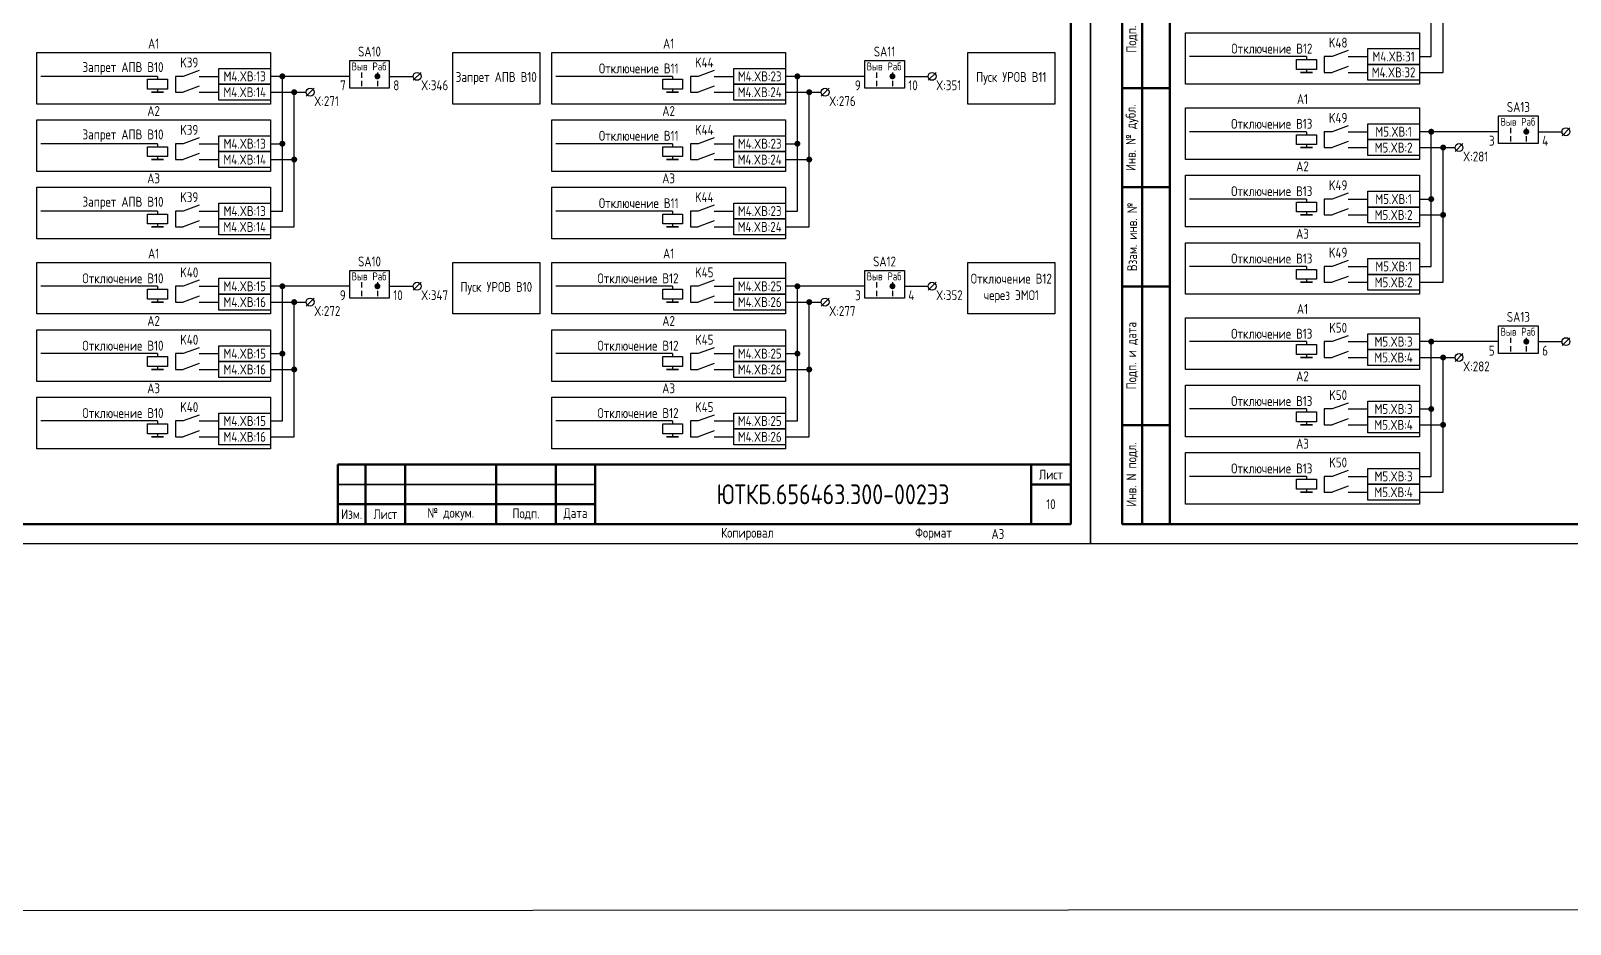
# Model space of a CAD drawing. Header units: millimetres. Extents: x -1315 to 7958, y -96 to 618.
# Drawn here: x 3932.5 to 4321.1, y -96 to 129.5 of the extents above; entities that cross this region are included whole.
import ezdxf

# ---------------------------------------------------------------- set-up
doc = ezdxf.new("R2010")
doc.units = ezdxf.units.MM
doc.styles.add('Gost_type_A', font='GOST_A.TTF')

# ---------------------------------------------------------------- blocks, each defined once
blk = doc.blocks.new('POINT')
at = {"const_width": 0.75}
blk.add_lwpolyline([(-0.375, 0, 1), (0.375, 0, 1)], format="xyb", close=True, dxfattribs=at)
blk = doc.blocks.new('Переключатель_положение')
for p, q in [((2, 1), (2, -0.34)), ((2, -1.14), (2, -2.49))]:
    blk.add_line(p, q)
blk = doc.blocks.new('Формат_А3')
blk.add_lwpolyline([(-420, 297), (0, 297), (0, 0), (-420, 0)], close=True)
at = {"lineweight": 50}
blk.add_lwpolyline([(-400, 292), (-5, 292), (-5, 5), (-400, 5)], close=True, dxfattribs=at)
blk = doc.blocks.new('Штамп малый нижний')
at = {"lineweight": 50}
for points in [[(-185, 15), (-178, 15), (-178, 5), (-185, 5)], [(-178, 15), (-168, 15), (-168, 5), (-178, 5)], [(-168, 15), (-145, 15), (-145, 5), (-168, 5)], [(-145, 15), (-130, 15), (-130, 5), (-145, 5)], [(-130, 15), (-120, 15), (-120, 5), (-130, 5)], [(-120, 15), (-10, 15), (-10, 0), (-120, 0)], [(-10, 15), (0, 15), (0, 10), (-10, 10)], [(-10, 10), (0, 10), (0, 0), (-10, 0)], [(-185, 5), (-178, 5), (-178, 0), (-185, 0)], [(-178, 5), (-168, 5), (-168, 0), (-178, 0)], [(-168, 5), (-145, 5), (-145, 0), (-168, 0)], [(-145, 5), (-130, 5), (-130, 0), (-145, 0)], [(-130, 5), (-120, 5), (-120, 0), (-130, 0)]]:
    blk.add_lwpolyline(points, close=True, dxfattribs=at)
for points in [[(-185, 15), (-178, 15), (-178, 10), (-185, 10)], [(-178, 15), (-168, 15), (-168, 10), (-178, 10)], [(-168, 15), (-145, 15), (-145, 10), (-168, 10)], [(-145, 15), (-130, 15), (-130, 10), (-145, 10)], [(-130, 15), (-120, 15), (-120, 10), (-130, 10)], [(-185, 10), (-178, 10), (-178, 5), (-185, 5)], [(-178, 10), (-168, 10), (-168, 5), (-178, 5)], [(-168, 10), (-145, 10), (-145, 5), (-168, 5)], [(-145, 10), (-130, 10), (-130, 5), (-145, 5)], [(-130, 10), (-120, 10), (-120, 5), (-130, 5)]]:
    blk.add_lwpolyline(points, close=True)
at = {"char_height": 2.5, "style": 'Gost_type_A'}
for s, insert, width, attachment_point in [('Лист', (-5, 12.5), 10, 5), ('№ докум.', (-156.5, 2.5), 23, 5), ('Подп.', (-137.5, 2.5), 15, 5), ('Дата', (-125, 2.5), 10, 5), ('Изм.', (-181.5, 2.5), 7, 5), ('Лист', (-173, 2.5), 10, 5), ('Копировал', (-75, -2.53), 13.1202, 6), ('Формат', (-30, -2.53), 13.1202, 6)]:
    blk.add_mtext(s, dxfattribs=dict(at, insert=insert, width=width, attachment_point=attachment_point))
blk = doc.blocks.new('Штамп левый нижний')
at = {"lineweight": 50}
for points in [[(-12, 145), (-7, 145), (-7, 110), (-12, 110)], [(-7, 145), (0, 145), (0, 110), (-7, 110)], [(-12, 110), (-7, 110), (-7, 85), (-12, 85)], [(-7, 110), (0, 110), (0, 85), (-7, 85)], [(-12, 85), (-7, 85), (-7, 60), (-12, 60)], [(-7, 85), (0, 85), (0, 60), (-7, 60)], [(-12, 60), (-7, 60), (-7, 25), (-12, 25)], [(-7, 60), (0, 60), (0, 25), (-7, 25)], [(-12, 25), (-7, 25), (-7, 0), (-12, 0)], [(-7, 25), (0, 25), (0, 0), (-7, 0)]]:
    blk.add_lwpolyline(points, close=True, dxfattribs=at)
at = {"char_height": 2.5, "attachment_point": 5, "rotation": 90, "style": 'Gost_type_A'}
for s, insert, width in [('Подп. и дата', (-9.5, 127.5), 35), ('Инв. № дубл.', (-9.5, 97.5), 25), ('Взам. инв. №', (-9.5, 72.5), 25), ('Подп. и дата', (-9.5, 42.5), 35), ('Инв. N подл.', (-9.5, 12.5), 25)]:
    blk.add_mtext(s, dxfattribs=dict(at, insert=insert, width=width))

msp = doc.modelspace()

# ---------------------------------------------------------------- linework, layer by layer
for p, q in [((4286, 123), (4286, 157)), ((4289, 119), (4289, 153)), ((4254.5, 123), (4225, 123)), ((4254.5, 123), (4254.5, 122.25)), ((4283, 123), (4286, 123)), ((3964.5, 118), (3935, 118)), ((3964.5, 118), (3964.5, 117.25)), ((4013, 118), (3993, 118)), ((3996, 84), (3996, 118)), ((4031.01, 119), (4029.01, 117)), ((4094.5, 118), (4065, 118)), ((4094.5, 118), (4094.5, 117.25)), ((4143, 118), (4123, 118)), ((4126, 84), (4126, 118)), ((4161, 119), (4159, 117)), ((4254.5, 119.75), (4254.5, 119)), ((4283, 119), (4289, 119)), ((3964.5, 114.75), (3964.5, 114)), ((3993, 114), (4002, 114)), ((3999, 80), (3999, 114)), ((4004.01, 115), (4002.01, 113)), ((4094.5, 114.75), (4094.5, 114)), ((4123, 114), (4132, 114)), ((4129, 80), (4129, 114)), ((4134, 115), (4132, 113)), ((4321.01, 105.02), (4319.01, 103.02)), ((4254.5, 104.02), (4225, 104.02)), ((4254.5, 104.02), (4254.5, 103.27)), ((4303, 104.02), (4283, 104.02)), ((4286, 70.02), (4286, 104.02)), ((3964.5, 101), (3935, 101)), ((3964.5, 101), (3964.5, 100.25)), ((3964.5, 97.75), (3964.5, 97)), ((3993, 101), (3996, 101)), ((4094.5, 101), (4065, 101)), ((4094.5, 101), (4094.5, 100.25)), ((4094.5, 97.75), (4094.5, 97)), ((4123, 101), (4126, 101)), ((4254.5, 100.77), (4254.5, 100.02)), ((4283, 100.02), (4292, 100.02)), ((4289, 66.02), (4289, 100.02)), ((4294.01, 101.02), (4292.01, 99.02)), ((3993, 97), (3999, 97)), ((4123, 97), (4129, 97)), ((4254.5, 87.02), (4225, 87.02)), ((4254.5, 87.02), (4254.5, 86.27)), ((4283, 87.02), (4286, 87.02)), ((3964.5, 84), (3935, 84)), ((3964.5, 84), (3964.5, 83.25)), ((3993, 84), (3996, 84)), ((4094.5, 84), (4065, 84)), ((4094.5, 84), (4094.5, 83.25)), ((4123, 84), (4126, 84)), ((4254.5, 83.77), (4254.5, 83.02)), ((4283, 83.02), (4289, 83.02)), ((3964.5, 80.75), (3964.5, 80)), ((3993, 80), (3999, 80)), ((4094.5, 80.75), (4094.5, 80)), ((4123, 80), (4129, 80)), ((4254.5, 70.02), (4225, 70.02)), ((4254.5, 70.02), (4254.5, 69.27)), ((4283, 70.02), (4286, 70.02)), ((4254.5, 66.77), (4254.5, 66.02)), ((3964.5, 65.02), (3935, 65.02)), ((3964.5, 65.02), (3964.5, 64.27)), ((4013, 65.02), (3993, 65.02)), ((3996, 31.02), (3996, 65.02)), ((4031.01, 66.02), (4029.01, 64.02)), ((4094.5, 65.02), (4065, 65.02)), ((4094.5, 65.02), (4094.5, 64.27)), ((4143, 65.02), (4123, 65.02)), ((4126, 31.02), (4126, 65.02)), ((4161, 66.02), (4159, 64.02)), ((4283, 66.02), (4289, 66.02)), ((3964.5, 61.77), (3964.5, 61.02)), ((3993, 61.02), (4002, 61.02)), ((3999, 27.02), (3999, 61.02)), ((4004.01, 62.02), (4002.01, 60.02)), ((4094.5, 61.77), (4094.5, 61.02)), ((4123, 61.02), (4132, 61.02)), ((4129, 27.02), (4129, 61.02)), ((4134, 62.02), (4132, 60.02)), ((4254.5, 51.04), (4225, 51.04)), ((4254.5, 51.04), (4254.5, 50.29)), ((4303, 51.04), (4283, 51.04)), ((4286, 17.04), (4286, 51.04)), ((4321.01, 52.04), (4319.01, 50.04)), ((3964.5, 48.02), (3935, 48.02)), ((3964.5, 48.02), (3964.5, 47.27)), ((3993, 48.02), (3996, 48.02)), ((4094.5, 48.02), (4065, 48.02)), ((4094.5, 48.02), (4094.5, 47.27)), ((4123, 48.02), (4126, 48.02)), ((4254.5, 47.79), (4254.5, 47.04)), ((4283, 47.04), (4292, 47.04)), ((4289, 13.04), (4289, 47.04)), ((4294.01, 48.04), (4292.01, 46.04)), ((3964.5, 44.77), (3964.5, 44.02)), ((3993, 44.02), (3999, 44.02)), ((4094.5, 44.77), (4094.5, 44.02)), ((4123, 44.02), (4129, 44.02)), ((4254.5, 34.04), (4225, 34.04)), ((4254.5, 34.04), (4254.5, 33.29)), ((4283, 34.04), (4286, 34.04)), ((3964.5, 31.02), (3935, 31.02)), ((3964.5, 31.02), (3964.5, 30.27)), ((3964.5, 27.77), (3964.5, 27.02)), ((3993, 31.02), (3996, 31.02)), ((4094.5, 31.02), (4065, 31.02)), ((4094.5, 31.02), (4094.5, 30.27)), ((4094.5, 27.77), (4094.5, 27.02)), ((4123, 31.02), (4126, 31.02)), ((4254.5, 30.79), (4254.5, 30.04)), ((4283, 30.04), (4289, 30.04)), ((3993, 27.02), (3999, 27.02)), ((4123, 27.02), (4129, 27.02)), ((4254.5, 17.04), (4225, 17.04)), ((4254.5, 17.04), (4254.5, 16.29)), ((4283, 17.04), (4286, 17.04)), ((4254.5, 13.79), (4254.5, 13.04)), ((4283, 13.04), (4289, 13.04))]:
    msp.add_line(p, q)
at = {"ltscale": 4.32}
for p, q in [((4265, 124.5), (4261, 123)), ((4265, 120.5), (4261, 119)), ((3975, 119.5), (3971, 118)), ((4105, 119.5), (4101, 118)), ((3975, 115.5), (3971, 114)), ((4105, 115.5), (4101, 114)), ((4265, 105.52), (4261, 104.02)), ((3975, 102.5), (3971, 101)), ((4105, 102.5), (4101, 101)), ((4265, 101.52), (4261, 100.02)), ((3975, 98.5), (3971, 97)), ((4105, 98.5), (4101, 97)), ((3975, 85.5), (3971, 84)), ((4105, 85.5), (4101, 84)), ((4265, 88.52), (4261, 87.02)), ((4265, 84.52), (4261, 83.02)), ((3975, 81.5), (3971, 80)), ((4105, 81.5), (4101, 80)), ((4265, 71.52), (4261, 70.02)), ((3975, 66.52), (3971, 65.02)), ((4105, 66.52), (4101, 65.02)), ((4265, 67.52), (4261, 66.02)), ((3975, 62.52), (3971, 61.02)), ((4105, 62.52), (4101, 61.02)), ((4265, 52.54), (4261, 51.04)), ((3975, 49.52), (3971, 48.02)), ((4105, 49.52), (4101, 48.02)), ((4265, 48.54), (4261, 47.04)), ((3975, 45.52), (3971, 44.02)), ((4105, 45.52), (4101, 44.02)), ((4265, 35.54), (4261, 34.04)), ((3975, 32.52), (3971, 31.02)), ((4105, 32.52), (4101, 31.02)), ((4265, 31.54), (4261, 30.04)), ((3975, 28.52), (3971, 27.02)), ((4105, 28.52), (4101, 27.02)), ((4265, 18.54), (4261, 17.04)), ((4265, 14.54), (4261, 13.04))]:
    msp.add_line(p, q, dxfattribs=at)
at = {"ltscale": 1.08}
for p, q in [((4261, 123), (4259, 123)), ((4259, 123), (4259, 119)), ((4265, 123), (4270, 123)), ((3971, 118), (3969, 118)), ((3969, 118), (3969, 114)), ((3975, 118), (3980, 118)), ((4101, 118), (4099, 118)), ((4099, 118), (4099, 114)), ((4105, 118), (4110, 118)), ((4259, 119), (4261, 119)), ((4265, 119), (4270, 119)), ((3969, 114), (3971, 114)), ((3975, 114), (3980, 114)), ((4099, 114), (4101, 114)), ((4105, 114), (4110, 114)), ((4261, 104.02), (4259, 104.02)), ((4259, 104.02), (4259, 100.02)), ((4265, 104.02), (4270, 104.02)), ((3971, 101), (3969, 101)), ((3969, 101), (3969, 97)), ((3975, 101), (3980, 101)), ((4101, 101), (4099, 101)), ((4099, 101), (4099, 97)), ((4105, 101), (4110, 101)), ((4259, 100.02), (4261, 100.02)), ((4265, 100.02), (4270, 100.02)), ((3969, 97), (3971, 97)), ((3975, 97), (3980, 97)), ((4099, 97), (4101, 97)), ((4105, 97), (4110, 97)), ((4261, 87.02), (4259, 87.02)), ((4259, 87.02), (4259, 83.02)), ((4265, 87.02), (4270, 87.02)), ((3971, 84), (3969, 84)), ((3969, 84), (3969, 80)), ((3975, 84), (3980, 84)), ((4101, 84), (4099, 84)), ((4099, 84), (4099, 80)), ((4105, 84), (4110, 84)), ((4259, 83.02), (4261, 83.02)), ((4265, 83.02), (4270, 83.02)), ((3969, 80), (3971, 80)), ((3975, 80), (3980, 80)), ((4099, 80), (4101, 80)), ((4105, 80), (4110, 80)), ((4261, 70.02), (4259, 70.02)), ((4259, 70.02), (4259, 66.02)), ((4265, 70.02), (4270, 70.02)), ((3971, 65.02), (3969, 65.02)), ((3969, 65.02), (3969, 61.02)), ((3975, 65.02), (3980, 65.02)), ((4101, 65.02), (4099, 65.02)), ((4099, 65.02), (4099, 61.02)), ((4105, 65.02), (4110, 65.02)), ((4259, 66.02), (4261, 66.02)), ((4265, 66.02), (4270, 66.02)), ((3969, 61.02), (3971, 61.02)), ((3975, 61.02), (3980, 61.02)), ((4099, 61.02), (4101, 61.02)), ((4105, 61.02), (4110, 61.02)), ((4261, 51.04), (4259, 51.04)), ((4259, 51.04), (4259, 47.04)), ((4265, 51.04), (4270, 51.04)), ((3971, 48.02), (3969, 48.02)), ((3969, 48.02), (3969, 44.02)), ((3975, 48.02), (3980, 48.02)), ((4101, 48.02), (4099, 48.02)), ((4099, 48.02), (4099, 44.02)), ((4105, 48.02), (4110, 48.02)), ((4259, 47.04), (4261, 47.04)), ((4265, 47.04), (4270, 47.04)), ((3969, 44.02), (3971, 44.02)), ((3975, 44.02), (3980, 44.02)), ((4099, 44.02), (4101, 44.02)), ((4105, 44.02), (4110, 44.02)), ((4261, 34.04), (4259, 34.04)), ((4259, 34.04), (4259, 30.04)), ((4265, 34.04), (4270, 34.04)), ((3971, 31.02), (3969, 31.02)), ((3969, 31.02), (3969, 27.02)), ((3975, 31.02), (3980, 31.02)), ((4101, 31.02), (4099, 31.02)), ((4099, 31.02), (4099, 27.02)), ((4105, 31.02), (4110, 31.02)), ((4259, 30.04), (4261, 30.04)), ((4265, 30.04), (4270, 30.04)), ((3969, 27.02), (3971, 27.02)), ((3975, 27.02), (3980, 27.02)), ((4099, 27.02), (4101, 27.02)), ((4105, 27.02), (4110, 27.02)), ((4261, 17.04), (4259, 17.04)), ((4259, 17.04), (4259, 13.04)), ((4265, 17.04), (4270, 17.04)), ((4259, 13.04), (4261, 13.04)), ((4265, 13.04), (4270, 13.04))]:
    msp.add_line(p, q, dxfattribs=at)
at = {"ltscale": 4}
for p, q in [((4023, 118), (4029.01, 118)), ((4153, 118), (4159, 118)), ((4313, 104.02), (4319.01, 104.02)), ((4023, 65.02), (4029.01, 65.02)), ((4153, 65.02), (4159, 65.02)), ((4313, 51.04), (4319.01, 51.04))]:
    msp.add_line(p, q, dxfattribs=at)
for points in [[(-1315, 612), (7958.16, 618), (7958.16, -90), (-1315, -96)], [(4224, 129), (4283, 129), (4283, 116), (4224, 116)], [(4270, 125), (4283, 125), (4283, 121), (4270, 121)], [(3934, 124), (3993, 124), (3993, 111), (3934, 111)], [(4013, 122), (4023, 122), (4023, 115), (4013, 115)], [(4039, 124), (4061, 124), (4061, 111), (4039, 111)], [(4064, 124), (4123, 124), (4123, 111), (4064, 111)], [(4143, 122), (4153, 122), (4153, 115), (4143, 115)], [(4169, 124), (4191, 124), (4191, 111), (4169, 111)], [(4257, 122.25), (4257, 119.75), (4252, 119.75), (4252, 122.25)], [(4270, 121), (4283, 121), (4283, 117), (4270, 117)], [(3967, 117.25), (3967, 114.75), (3962, 114.75), (3962, 117.25)], [(3980, 120), (3993, 120), (3993, 116), (3980, 116)], [(4097, 117.25), (4097, 114.75), (4092, 114.75), (4092, 117.25)], [(4110, 120), (4123, 120), (4123, 116), (4110, 116)], [(4256, 119), (4253, 119)], [(3966, 114), (3963, 114)], [(3980, 116), (3993, 116), (3993, 112), (3980, 112)], [(4096, 114), (4093, 114)], [(4110, 116), (4123, 116), (4123, 112), (4110, 112)], [(4224, 110.02), (4283, 110.02), (4283, 97.02), (4224, 97.02)], [(3934, 107), (3993, 107), (3993, 94), (3934, 94)], [(4064, 107), (4123, 107), (4123, 94), (4064, 94)], [(4270, 106.02), (4283, 106.02), (4283, 102.02), (4270, 102.02)], [(4303, 108.02), (4313, 108.02), (4313, 101.02), (4303, 101.02)], [(3980, 103), (3993, 103), (3993, 99), (3980, 99)], [(4110, 103), (4123, 103), (4123, 99), (4110, 99)], [(4257, 103.27), (4257, 100.77), (4252, 100.77), (4252, 103.27)], [(4270, 102.02), (4283, 102.02), (4283, 98.02), (4270, 98.02)], [(3967, 100.25), (3967, 97.75), (3962, 97.75), (3962, 100.25)], [(3980, 99), (3993, 99), (3993, 95), (3980, 95)], [(4097, 100.25), (4097, 97.75), (4092, 97.75), (4092, 100.25)], [(4110, 99), (4123, 99), (4123, 95), (4110, 95)], [(4256, 100.02), (4253, 100.02)], [(3966, 97), (3963, 97)], [(4096, 97), (4093, 97)], [(3934, 90), (3993, 90), (3993, 77), (3934, 77)], [(4064, 90), (4123, 90), (4123, 77), (4064, 77)], [(4224, 93.02), (4283, 93.02), (4283, 80.02), (4224, 80.02)], [(3980, 86), (3993, 86), (3993, 82), (3980, 82)], [(4110, 86), (4123, 86), (4123, 82), (4110, 82)], [(4257, 86.27), (4257, 83.77), (4252, 83.77), (4252, 86.27)], [(4270, 89.02), (4283, 89.02), (4283, 85.02), (4270, 85.02)], [(3967, 83.25), (3967, 80.75), (3962, 80.75), (3962, 83.25)], [(3980, 82), (3993, 82), (3993, 78), (3980, 78)], [(4097, 83.25), (4097, 80.75), (4092, 80.75), (4092, 83.25)], [(4110, 82), (4123, 82), (4123, 78), (4110, 78)], [(4256, 83.02), (4253, 83.02)], [(4270, 85.02), (4283, 85.02), (4283, 81.02), (4270, 81.02)], [(3966, 80), (3963, 80)], [(4096, 80), (4093, 80)], [(4224, 76.02), (4283, 76.02), (4283, 63.02), (4224, 63.02)], [(3934, 71.02), (3993, 71.02), (3993, 58.02), (3934, 58.02)], [(4039, 71.02), (4061, 71.02), (4061, 58.02), (4039, 58.02)], [(4064, 71.02), (4123, 71.02), (4123, 58.02), (4064, 58.02)], [(4169, 71.02), (4191, 71.02), (4191, 58.02), (4169, 58.02)], [(4270, 72.02), (4283, 72.02), (4283, 68.02), (4270, 68.02)], [(3980, 67.02), (3993, 67.02), (3993, 63.02), (3980, 63.02)], [(4013, 69.02), (4023, 69.02), (4023, 62.02), (4013, 62.02)], [(4110, 67.02), (4123, 67.02), (4123, 63.02), (4110, 63.02)], [(4143, 69.02), (4153, 69.02), (4153, 62.02), (4143, 62.02)], [(4257, 69.27), (4257, 66.77), (4252, 66.77), (4252, 69.27)], [(4270, 68.02), (4283, 68.02), (4283, 64.02), (4270, 64.02)], [(3967, 64.27), (3967, 61.77), (3962, 61.77), (3962, 64.27)], [(3980, 63.02), (3993, 63.02), (3993, 59.02), (3980, 59.02)], [(4097, 64.27), (4097, 61.77), (4092, 61.77), (4092, 64.27)], [(4110, 63.02), (4123, 63.02), (4123, 59.02), (4110, 59.02)], [(4256, 66.02), (4253, 66.02)], [(3966, 61.02), (3963, 61.02)], [(4096, 61.02), (4093, 61.02)], [(4224, 57.04), (4283, 57.04), (4283, 44.04), (4224, 44.04)], [(4303, 55.04), (4313, 55.04), (4313, 48.04), (4303, 48.04)], [(3934, 54.02), (3993, 54.02), (3993, 41.02), (3934, 41.02)], [(4064, 54.02), (4123, 54.02), (4123, 41.02), (4064, 41.02)], [(4270, 53.04), (4283, 53.04), (4283, 49.04), (4270, 49.04)], [(3967, 47.27), (3967, 44.77), (3962, 44.77), (3962, 47.27)], [(3980, 50.02), (3993, 50.02), (3993, 46.02), (3980, 46.02)], [(4097, 47.27), (4097, 44.77), (4092, 44.77), (4092, 47.27)], [(4110, 50.02), (4123, 50.02), (4123, 46.02), (4110, 46.02)], [(4257, 50.29), (4257, 47.79), (4252, 47.79), (4252, 50.29)], [(4256, 47.04), (4253, 47.04)], [(4270, 49.04), (4283, 49.04), (4283, 45.04), (4270, 45.04)], [(3966, 44.02), (3963, 44.02)], [(3980, 46.02), (3993, 46.02), (3993, 42.02), (3980, 42.02)], [(4096, 44.02), (4093, 44.02)], [(4110, 46.02), (4123, 46.02), (4123, 42.02), (4110, 42.02)], [(4224, 40.04), (4283, 40.04), (4283, 27.04), (4224, 27.04)], [(3934, 37.02), (3993, 37.02), (3993, 24.02), (3934, 24.02)], [(4064, 37.02), (4123, 37.02), (4123, 24.02), (4064, 24.02)], [(4270, 36.04), (4283, 36.04), (4283, 32.04), (4270, 32.04)], [(3980, 33.02), (3993, 33.02), (3993, 29.02), (3980, 29.02)], [(4110, 33.02), (4123, 33.02), (4123, 29.02), (4110, 29.02)], [(4257, 33.29), (4257, 30.79), (4252, 30.79), (4252, 33.29)], [(4270, 32.04), (4283, 32.04), (4283, 28.04), (4270, 28.04)], [(3967, 30.27), (3967, 27.77), (3962, 27.77), (3962, 30.27)], [(3980, 29.02), (3993, 29.02), (3993, 25.02), (3980, 25.02)], [(4097, 30.27), (4097, 27.77), (4092, 27.77), (4092, 30.27)], [(4110, 29.02), (4123, 29.02), (4123, 25.02), (4110, 25.02)], [(4256, 30.04), (4253, 30.04)], [(3966, 27.02), (3963, 27.02)], [(4096, 27.02), (4093, 27.02)], [(4224, 23.04), (4283, 23.04), (4283, 10.04), (4224, 10.04)], [(4257, 16.29), (4257, 13.79), (4252, 13.79), (4252, 16.29)], [(4270, 19.04), (4283, 19.04), (4283, 15.04), (4270, 15.04)], [(4256, 13.04), (4253, 13.04)], [(4270, 15.04), (4283, 15.04), (4283, 11.04), (4270, 11.04)]]:
    msp.add_lwpolyline(points, close=True)
for centre in [(4030.01, 118), (4160, 118), (4003.01, 114), (4133, 114), (4320.01, 104.02), (4293.01, 100.02), (4030.01, 65.02), (4160, 65.02), (4003.01, 61.02), (4133, 61.02), (4320.01, 51.04), (4293.01, 47.04)]:
    msp.add_circle(centre, 1)

# ---------------------------------------------------------------- block references
for name, p in [('Формат_А3', (4200, 0)), ('Формат_А3', (4620, 0)), ('Штамп левый нижний', (4220, 5)), ('POINT', (3996, 118)), ('Переключатель_положение', (4014, 118)), ('POINT', (4020, 118)), ('Переключатель_положение', (4018, 118)), ('POINT', (4126, 118)), ('Переключатель_положение', (4144, 118)), ('POINT', (4150, 118)), ('Переключатель_положение', (4148, 118)), ('POINT', (3999, 114)), ('POINT', (4129, 114)), ('Переключатель_положение', (4304, 104.02)), ('Переключатель_положение', (4308, 104.02)), ('POINT', (3996, 101)), ('POINT', (4126, 101)), ('POINT', (4286, 104.02)), ('POINT', (4310, 104.02)), ('POINT', (3999, 97)), ('POINT', (4129, 97)), ('POINT', (4289, 100.02)), ('POINT', (4286, 87.02)), ('POINT', (4289, 83.02)), ('POINT', (3996, 65.02)), ('Переключатель_положение', (4014, 65.02)), ('POINT', (4020, 65.02)), ('Переключатель_положение', (4018, 65.02)), ('POINT', (4126, 65.02)), ('Переключатель_положение', (4144, 65.02)), ('POINT', (4150, 65.02)), ('Переключатель_положение', (4148, 65.02)), ('POINT', (3999, 61.02)), ('POINT', (4129, 61.02)), ('POINT', (4286, 51.04)), ('Переключатель_положение', (4304, 51.04)), ('POINT', (4310, 51.04)), ('Переключатель_положение', (4308, 51.04)), ('POINT', (3996, 48.02)), ('POINT', (4126, 48.02)), ('POINT', (4289, 47.04)), ('POINT', (3999, 44.02)), ('POINT', (4129, 44.02)), ('POINT', (4286, 34.04)), ('POINT', (4289, 30.04)), ('Штамп малый нижний', (4195, 5))]:
    msp.add_blockref(name, p)

# ---------------------------------------------------------------- texts
at = {"char_height": 2.5, "line_spacing_factor": 0.9, "style": 'Gost_type_A'}
for s, insert, width, attachment_point in [('A1', (3963.5, 125), 59, 8), ('A1', (4093.5, 125), 59, 8), ('X:346', (4031.01, 117), 8, 1), ('X:351', (4161, 117), 8, 1), ('X:271', (4004.01, 113), 8, 1), ('X:276', (4134, 113), 8, 1), ('A1', (4253.5, 111.02), 59, 8), ('A2', (3963.5, 108), 59, 8), ('A2', (4093.5, 108), 59, 8), ('X:281', (4294.01, 99.02), 8, 1), ('A3', (3963.5, 91), 59, 8), ('A3', (4093.5, 91), 59, 8), ('A2', (4253.5, 94.02), 59, 8), ('A3', (4253.5, 77.02), 59, 8), ('A1', (3963.5, 72.02), 59, 8), ('A1', (4093.5, 72.02), 59, 8), ('X:347', (4031.01, 64.02), 8, 1), ('X:352', (4161, 64.02), 8, 1), ('X:272', (4004.01, 60.02), 8, 1), ('X:277', (4134, 60.02), 8, 1), ('A1', (4253.5, 58.04), 59, 8), ('A2', (3963.5, 55.02), 59, 8), ('A2', (4093.5, 55.02), 59, 8), ('A2', (4253.5, 41.04), 59, 8), ('X:282', (4294.01, 46.04), 8, 1), ('A3', (3963.5, 38.02), 59, 8), ('A3', (4093.5, 38.02), 59, 8), ('A3', (4253.5, 24.04), 59, 8)]:
    msp.add_mtext(s, dxfattribs=dict(at, insert=insert, width=width, attachment_point=attachment_point))
at = {"style": 'Gost_type_A'}
for s, insert, char_height, width, attachment_point in [('SA10', (4018, 123), 2.5, 10, 8), ('SA11', (4148, 123), 2.5, 10, 8), (' Отключение В12', (4256, 125), 2.5, 31.0015, 6), ('K48', (4262.5, 126.5), 2.5, 5, 5), (' Запрет АПВ В10', (3966, 120), 2.5, 31.0015, 6), ('K39', (3972.5, 121.5), 2.5, 5, 5), ('Выв', (4015.5, 120.5), 2, 5, 5), ('Раб', (4020.5, 120.5), 2, 5, 5), (' Отключение В11', (4096, 120), 2.5, 31.0015, 6), ('K44', (4102.5, 121.5), 2.5, 5, 5), ('Выв', (4145.5, 120.5), 2, 5, 5), ('Раб', (4150.5, 120.5), 2, 5, 5), ('M4.XВ:31', (4276.5, 123), 2.5, 13, 5), ('M4.XВ:13', (3986.5, 118), 2.5, 13, 5), ('7', (4012, 116.98), 2.5, 5, 3), ('8', (4024, 116.98), 2.5, 5, 1), ('Запрет АПВ В10', (4050, 117.5), 2.5, 21.9988, 5), ('M4.XВ:23', (4116.5, 118), 2.5, 13, 5), ('9', (4142, 116.98), 2.5, 5, 3), ('10', (4154, 116.98), 2.5, 5, 1), ('Пуск УРОВ В11', (4180, 117.5), 2.5, 21.9988, 5), ('M4.XВ:32', (4276.5, 119), 2.5, 13, 5), ('M4.XВ:14', (3986.5, 114), 2.5, 13, 5), ('M4.XВ:24', (4116.5, 114), 2.5, 13, 5), ('SA13', (4308, 109.02), 2.5, 10, 8), ('K39', (3972.5, 104.5), 2.5, 5, 5), ('K44', (4102.5, 104.5), 2.5, 5, 5), ('Отключение В13', (4256, 106.02), 2.5, 31.0015, 6), ('K49', (4262.5, 107.52), 2.5, 5, 5), ('M5.XВ:1', (4276.5, 104.02), 2.5, 13, 5), ('Выв', (4305.5, 106.52), 2, 5, 5), ('Раб', (4310.5, 106.52), 2, 5, 5), (' Запрет АПВ В10', (3966, 103), 2.5, 31.0015, 6), ('M4.XВ:13', (3986.5, 101), 2.5, 13, 5), ('Отключение В11', (4096, 103), 2.5, 31.0015, 6), ('M4.XВ:23', (4116.5, 101), 2.5, 13, 5), ('M5.XВ:2', (4276.5, 100.02), 2.5, 13, 5), ('3', (4302, 103), 2.5, 5, 3), ('4', (4314, 103), 2.5, 5, 1), ('M4.XВ:14', (3986.5, 97), 2.5, 13, 5), ('M4.XВ:24', (4116.5, 97), 2.5, 13, 5), ('Отключение В13', (4256, 89.02), 2.5, 31.0015, 6), ('K49', (4262.5, 90.52), 2.5, 5, 5), (' Запрет АПВ В10', (3966, 86), 2.5, 31.0015, 6), ('K39', (3972.5, 87.5), 2.5, 5, 5), (' Отключение В11', (4096, 86), 2.5, 31.0015, 6), ('K44', (4102.5, 87.5), 2.5, 5, 5), ('M5.XВ:1', (4276.5, 87.02), 2.5, 13, 5), ('M4.XВ:13', (3986.5, 84), 2.5, 13, 5), ('M4.XВ:23', (4116.5, 84), 2.5, 13, 5), ('M5.XВ:2', (4276.5, 83.02), 2.5, 13, 5), ('M4.XВ:14', (3986.5, 80), 2.5, 13, 5), ('M4.XВ:24', (4116.5, 80), 2.5, 13, 5), ('K49', (4262.5, 73.52), 2.5, 5, 5), ('SA10', (4018, 70.02), 2.5, 10, 8), ('SA12', (4148, 70.02), 2.5, 10, 8), ('Отключение В13', (4256, 72.02), 2.5, 31.0015, 6), ('M5.XВ:1', (4276.5, 70.02), 2.5, 13, 5), ('Отключение В10', (3966, 67.02), 2.5, 31.0015, 6), ('K40', (3972.5, 68.52), 2.5, 5, 5), ('M4.XВ:15', (3986.5, 65.02), 2.5, 13, 5), ('Выв', (4015.5, 67.52), 2, 5, 5), ('Раб', (4020.5, 67.52), 2, 5, 5), ('Пуск УРОВ В10', (4050, 64.52), 2.5, 21.9988, 5), ('Отключение В12', (4096, 67.02), 2.5, 31.0015, 6), ('K45', (4102.5, 68.52), 2.5, 5, 5), ('M4.XВ:25', (4116.5, 65.02), 2.5, 13, 5), ('Выв', (4145.5, 67.52), 2, 5, 5), ('Раб', (4150.5, 67.52), 2, 5, 5), ('Отключение В12\\Pчерез ЭМО1', (4180, 64.52), 2.5, 21.9988, 5), ('M5.XВ:2', (4276.5, 66.02), 2.5, 13, 5), ('M4.XВ:16', (3986.5, 61.02), 2.5, 13, 5), ('9', (4012, 64), 2.5, 5, 3), ('10', (4024, 64), 2.5, 5, 1), ('M4.XВ:26', (4116.5, 61.02), 2.5, 13, 5), ('3', (4142, 64), 2.5, 5, 3), ('4', (4154, 64), 2.5, 5, 1), ('SA13', (4308, 56.04), 2.5, 10, 8), ('K50', (4262.5, 54.54), 2.5, 5, 5), ('Выв', (4305.5, 53.54), 2, 5, 5), ('Раб', (4310.5, 53.54), 2, 5, 5), ('Отключение В10', (3966, 50.02), 2.5, 31.0015, 6), ('K40', (3972.5, 51.52), 2.5, 5, 5), ('Отключение В12', (4096, 50.02), 2.5, 31.0015, 6), ('K45', (4102.5, 51.52), 2.5, 5, 5), ('Отключение В13', (4256, 53.04), 2.5, 31.0015, 6), ('M5.XВ:3', (4276.5, 51.04), 2.5, 13, 5), ('M4.XВ:15', (3986.5, 48.02), 2.5, 13, 5), ('M4.XВ:25', (4116.5, 48.02), 2.5, 13, 5), ('M5.XВ:4', (4276.5, 47.04), 2.5, 13, 5), ('5', (4302, 50.02), 2.5, 5, 3), ('6', (4314, 50.02), 2.5, 5, 1), ('M4.XВ:16', (3986.5, 44.02), 2.5, 13, 5), ('M4.XВ:26', (4116.5, 44.02), 2.5, 13, 5), ('K40', (3972.5, 34.52), 2.5, 5, 5), ('K45', (4102.5, 34.52), 2.5, 5, 5), ('Отключение В13', (4256, 36.04), 2.5, 31.0015, 6), ('K50', (4262.5, 37.54), 2.5, 5, 5), ('M5.XВ:3', (4276.5, 34.04), 2.5, 13, 5), ('Отключение В10', (3966, 33.02), 2.5, 31.0015, 6), ('M4.XВ:15', (3986.5, 31.02), 2.5, 13, 5), ('Отключение В12', (4096, 33.02), 2.5, 31.0015, 6), ('M4.XВ:25', (4116.5, 31.02), 2.5, 13, 5), ('M5.XВ:4', (4276.5, 30.04), 2.5, 13, 5), ('M4.XВ:16', (3986.5, 27.02), 2.5, 13, 5), ('M4.XВ:26', (4116.5, 27.02), 2.5, 13, 5), ('Отключение В13', (4256, 19.04), 2.5, 31.0015, 6), ('K50', (4262.5, 20.54), 2.5, 5, 5), ('M5.XВ:3', (4276.5, 17.04), 2.5, 13, 5), ('ЮТКБ.656463.300-002Э3', (4135, 12.5), 5, 120, 5), ('M5.XВ:4', (4276.5, 13.04), 2.5, 13, 5), ('10', (4190, 10), 2.5, 10, 5), ('A3', (4175, 2.5), 2.5, 20, 4)]:
    msp.add_mtext(s, dxfattribs=dict(at, insert=insert, char_height=char_height, width=width, attachment_point=attachment_point))

doc.saveas('drawing.dxf')
